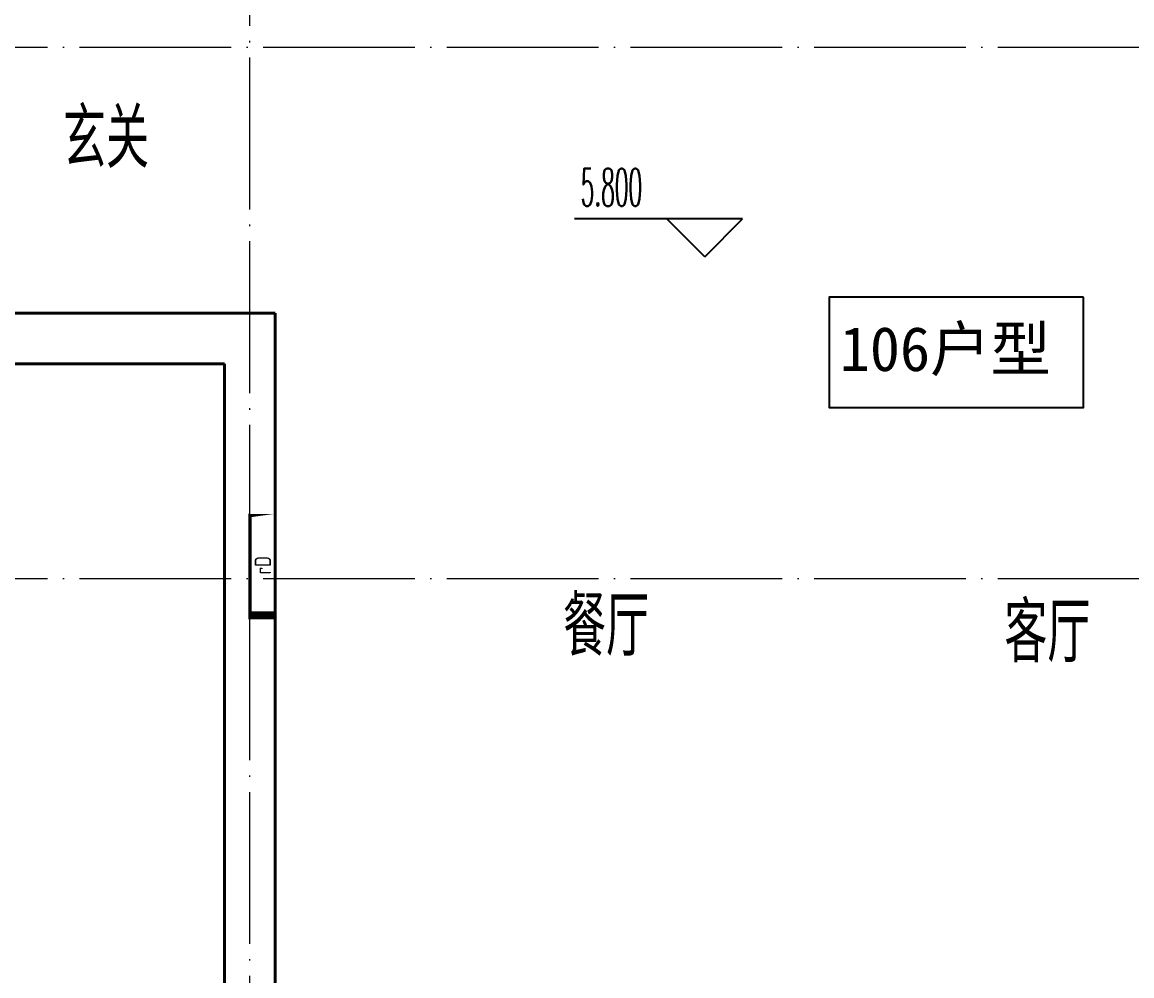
# Model space of a CAD drawing. Extents: x 27938 to 1042331, y -235042 to 1535213.
# Drawn here: x 696817 to 701203, y 521470 to 525240 of the extents above; entities that cross this region are included whole.
import ezdxf

# ---------------------------------------------------------------- set-up
doc = ezdxf.new("R2010")
doc.units = 0
doc.header["$LTSCALE"] = 1000
doc.header["$MEASUREMENT"] = 0
doc.linetypes.add('DOTE', pattern=[2.4200000000000004, 2, -0.2, 0.02, -0.2])
for name, color, linetype in [('3.5方案汇报，与郭总、侯月琴确定户型_t8$0$2020.03.04 -1安徽标准化洋房户型(UA）_t8_t8$0$看线', 154, 'Continuous'), ('DIM_ELEV', 3, 'Continuous'), ('PUB_TEXT', 4, 'Continuous')]:
    doc.layers.add(name, color=color, linetype=linetype)
for name, color, linetype, lineweight in [('DOTE', 19, 'DOTE', 9), ('EQUIP-消防', 3, 'Continuous', 20), ('WALL', 9, 'Continuous', 40)]:
    doc.layers.add(name, color=color, linetype=linetype, lineweight=lineweight)
doc.styles.add('_TCH_DIM', font='SIMPLEX.shx', dxfattribs={"width": 0.6, "oblique": 10, "bigfont": 'hztxt.shx'})
doc.styles.get("Standard").update_dxf_attribs({"font": 'gbenor.shx', "bigfont": 'gbcbig.shx'})
doc.styles.add('房间名称', font='TSSDENG', dxfattribs={"width": 0.8, "bigfont": 'HZTXT'})
doc.styles.add('黑体', font='simhei.ttf')

# ---------------------------------------------------------------- blocks, each defined once
blk = doc.blocks.new('GFDGDGRDGRDG')
at = {"layer": 'DOTE', "linetype": 'DOTE', "ltscale": 0.3}
for p, q in [((590893.6727573577, 360558.3317887957), (590893.6727573578, 376108.3318260653)), ((626393.6739016925, 368458.3321396253), (573593.6739016977, 368458.3321396253)), ((626393.6739016924, 366358.3321396253), (573593.6739016977, 366358.3321396253))]:
    blk.add_line(p, q, dxfattribs=at)
blk = doc.blocks.new('FSFSFSFSEG')
at = {"layer": 'EQUIP-消防', "color": 0, "const_width": 12.82051282052028}
blk.add_lwpolyline([(136866.5605577994, 335152.5449090759), (136466.5605577994, 335152.5449090774), (136466.5605577991, 335052.5449090772), (136866.5605577991, 335052.5449090757)], close=True, dxfattribs=at)
at = {"layer": 'PUB_TEXT', "color": 0, "style": '房间名称', "width": 0.8}
blk.add_text('rD', height=64.8, dxfattribs=at).set_placement((136633.7425204425, 335069.0046025831))
blk = doc.blocks.new('HGFHGGGDFGRD')
at = {"color": 8, "rotation": 90}
blk.add_blockref('FSFSFSFSEG', (1032869.120595433, 232007.1647419208), dxfattribs=at)

msp = doc.modelspace()

# ---------------------------------------------------------------- linework, layer by layer
at = {"color": 8}
msp.add_lwpolyline([(701011.8761047919, 524153.5574819334), (700005.8761047919, 524153.5574819327), (700005.8761047922, 523717.5574819327), (701011.8761047922, 523717.5574819334)], close=True, dxfattribs=at)
at = {"layer": 'DIM_ELEV', "color": 8}
for p, q in [((699664.276290854, 524463.238832244), (698999.3558183424, 524463.238832244)), ((699514.276290854, 524313.238832244), (699364.276290854, 524463.238832244)), ((699514.276290854, 524313.238832244), (699664.276290854, 524463.238832244))]:
    msp.add_line(p, q, dxfattribs=at)
at = {"layer": 'WALL', "color": 8}
for p, q in [((697816.5756667136, 524090.4486216243), (695966.5799042062, 524090.4486216431)), ((697816.5756667136, 524090.4486216243), (697816.5757391287, 521140.4482707883)), ((697616.5756596982, 523890.4486216527), (695966.5797562685, 523890.4486216696)), ((697616.5756596982, 523890.4486216527), (697616.5757296663, 521040.4482683307))]:
    msp.add_line(p, q, dxfattribs=at)

# ---------------------------------------------------------------- block references
at = {"color": 8}
msp.add_blockref('HGFHGGGDFGRD', (-6.984919309616089e-10, 154416.7234765471), dxfattribs=at)
at = {"layer": '3.5方案汇报，与郭总、侯月琴确定户型_t8$0$2020.03.04 -1安徽标准化洋房户型(UA）_t8_t8$0$看线', "ltscale": 10}
msp.add_blockref('GFDGDGRDGRDG', (106822.9047994823, 156682.1164820155), dxfattribs=at)

# ---------------------------------------------------------------- texts
at = {"color": 8, "style": '黑体'}
msp.add_text('106户型', height=175, dxfattribs=at).set_placement((700048.1163458928, 523861.3703663694))
at = {"layer": 'DIM_ELEV', "color": 8, "style": '_TCH_DIM', "width": 0.4235294117647059}
msp.add_text('5.800', height=148.75, dxfattribs=at).set_placement((699024.1413347635, 524513.288832244))
at = {"layer": 'PUB_TEXT', "color": 8}
for s, p in [('玄关', (696977.4190472228, 524663.6164820156)), ('餐厅', (698954.3160625496, 522734.6442592907)), ('客厅', (700698.7452421198, 522709.6725979663))]:
    msp.add_text(s, height=236.3120567375886, dxfattribs=at).set_placement(p)

doc.saveas('drawing.dxf')
